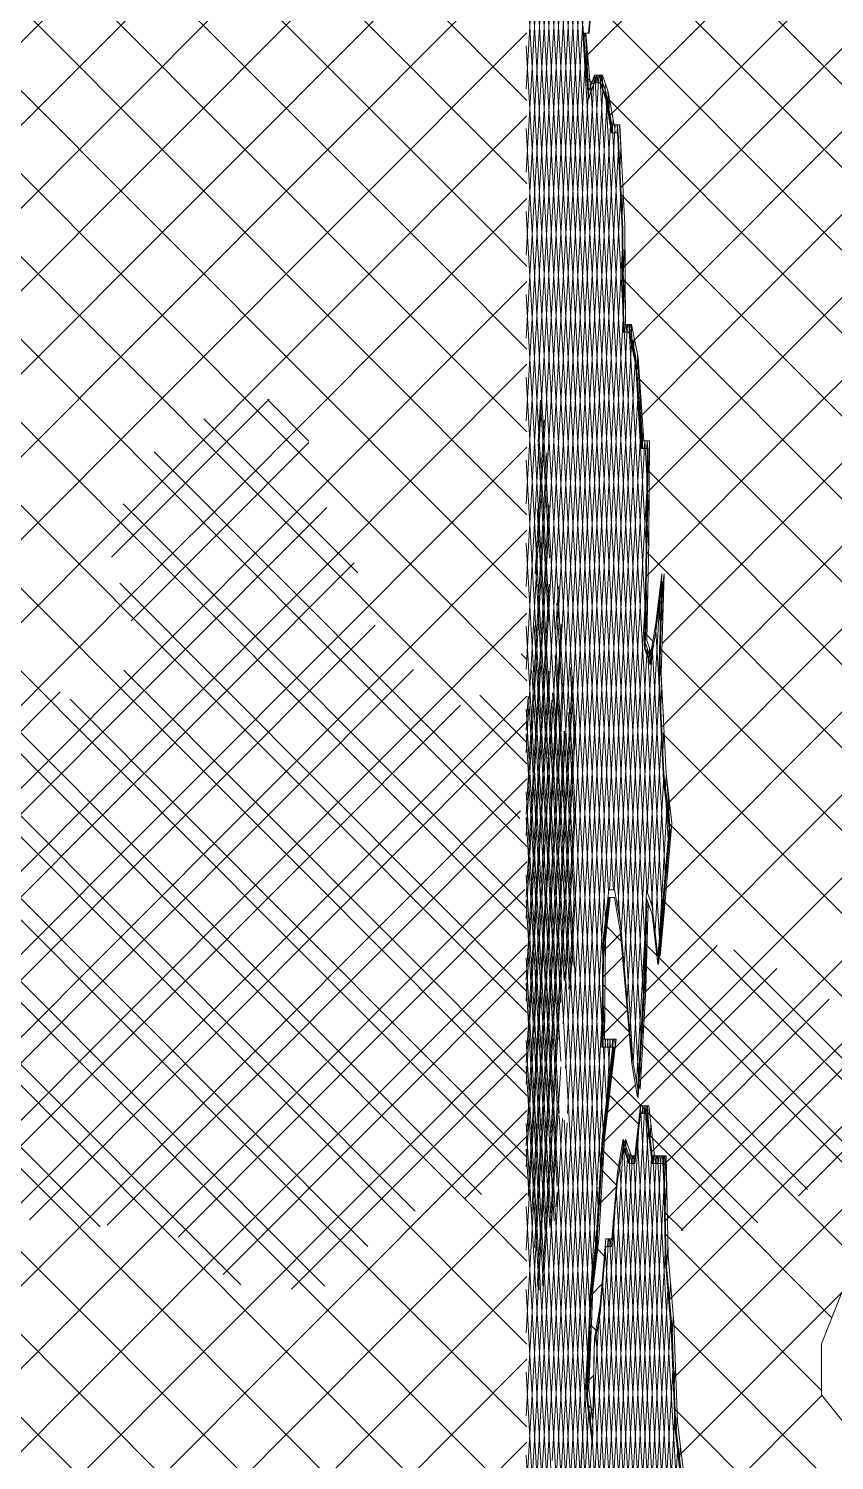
# Model space of a CAD drawing. Header units: millimetres. Extents: x -35517 to 139323, y -3702 to 5999.
# Drawn here: x 14673 to 15435, y 3807 to 5162 of the extents above; entities that cross this region are included whole.
import ezdxf

# ---------------------------------------------------------------- set-up
doc = ezdxf.new("R2010")
doc.units = ezdxf.units.MM
doc.layers.add('G-IMPT', color=8, linetype='Continuous', lineweight=5)
doc.layers.add('L-PLNT', color=71, linetype='Continuous', lineweight=5)

# ---------------------------------------------------------------- blocks, each defined once
blk = doc.blocks.new('SVA_Shades of Green Tree - Australian_Tree_based_on_Leopard_Tree_2901-V232-GENERAL SOUTH ELEVATION')
at = {"layer": 'G-IMPT'}
for p, q in [((-4623.6, 5134.8), (-3785.4, 5974.4)), ((-4601, 5079), (-3733.1, 5948.4)), ((-4590.3, 5011.3), (-3686.1, 5917)), ((-4587.9, 4935.3), (-3626.9, 5898)), ((-4553.2, 4891.6), (-3571.3, 5875.2)), ((-4503.1, 4863.4), (-3560.1, 5808)), ((-4942.2, 4729.8), (-5689.5, 5478.3)), ((-4900.4, 4766.4), (-5613, 5480.2)), ((-4667.7, 4765.6), (-4626.4, 5479.3)), ((-4665.3, 4728.9), (-4621.9, 5477.5)), ((-5008.7, 4718), (-5756.6, 5467.1)), ((-4661.4, 4717.2), (-4618, 5466.3)), ((-5049.3, 4680.3), (-5802.4, 5434.6)), ((-4659.1, 4679.4), (-4615.4, 5433.7)), ((-5252.7, 4818.4), (-4665.4, 5406.7)), ((-5374.5, 4931.7), (-4905.4, 5401.6)), ((-5322.3, 4905.5), (-4832, 5396.6)), ((-4643.2, 4904.7), (-4671.7, 5395.8)), ((-4640.2, 4930.8), (-4667.4, 5400.7)), ((-4640, 4929.5), (-4613.1, 5394.5)), ((-5270.1, 4879.4), (-4763.9, 5386.4)), ((-4679.1, 5093.7), (-4971.1, 5386.2)), ((-4679.9, 5104.2), (-4663.6, 5385.4)), ((-4647.3, 4817.6), (-4679.9, 5380.7)), ((-4646.3, 4878.6), (-4675.6, 5385.5)), ((-4679.1, 5015.2), (-5010.3, 5347)), ((-4679.9, 5025.8), (-4661.3, 5346.2)), ((-4609, 4862.8), (-4636.4, 5336.6)), ((-4875.7, 4820.1), (-5368.8, 5314)), ((-5244, 4748.7), (-4679.1, 5314.5)), ((-4669.1, 4819.2), (-4640.5, 5313.1)), ((-4612.4, 4843.2), (-4639.8, 5317)), ((-4271.9, 4999.5), (-4593.9, 5322.1)), ((-4840.3, 4863), (-5283.7, 5307.2)), ((-4797.7, 4898.8), (-5205.4, 5307.2)), ((-4755.2, 4934.7), (-5127.1, 5307.2)), ((-4712.7, 4970.5), (-5049.4, 5307.8)), ((-4647.8, 4747.8), (-4679.9, 5302.3)), ((-4678.6, 4969.7), (-4659, 5306.9)), ((-4676.1, 4933.8), (-4654.5, 5306.3)), ((-4673.6, 4898), (-4650, 5306.3)), ((-4671.2, 4862.1), (-4645.5, 5306.3)), ((-4619.2, 4647.1), (-4657.4, 5306.3)), ((-4616.4, 4676.2), (-4652.9, 5306.3)), ((-4615.1, 4733.7), (-4648.3, 5306.3)), ((-4613.8, 4788.6), (-4643.8, 5306.3)), ((-4332.8, 4982.1), (-4593.4, 5243.1)), ((-5288.4, 4625.8), (-4679.1, 5236.1)), ((-4645.2, 4624.9), (-4679.9, 5223.9)), ((-4381.1, 4952), (-4617.4, 5188.7)), ((-5266, 4569.8), (-4679.1, 5157.7)), ((-4625, 5150.7), (-4624.6, 5157.4)), ((-4620.4, 5097.3), (-4623.8, 5157.4)), ((-4646.5, 4568.9), (-4679.9, 5145.4)), ((-4636.9, 4904.4), (-4623.6, 5134.8)), ((-4622.3, 5119.3), (-4621.4, 5134.8)), ((-4632, 4833.3), (-4615.6, 5116.8)), ((-4631.7, 4760.1), (-4611, 5117.6)), ((-4629.7, 4715), (-4606.9, 5109.3)), ((-4615.9, 5108.8), (-4621.9, 5114.8)), ((-4599.1, 4769.4), (-4618.7, 5107.9)), ((-4596.1, 4797), (-4614.7, 5117.6)), ((-4613.7, 5110.2), (-4613.3, 5116.8)), ((-4612, 5110.2), (-4612.5, 5117.6)), ((-4594.9, 4853.8), (-4610.1, 5117.6)), ((-4609.2, 5110.2), (-4608.8, 5117.6)), ((-4607.2, 5104.4), (-4607.9, 5117.6)), ((-4605.3, 5099), (-4604.7, 5109.3)), ((-4633.9, 4879.3), (-4620.9, 5103.4)), ((-4627.6, 4674.4), (-4603.2, 5095.2)), ((-4618.8, 5100.3), (-4618.7, 5103.4)), ((-4414.6, 4907.2), (-4604.8, 5097.7)), ((-4593.6, 4910.6), (-4604.7, 5103.1)), ((-4601.2, 5079.9), (-4602.5, 5103.1)), ((-4601.7, 5082.8), (-4601, 5095.2)), ((-5046.3, 4711.4), (-4679.1, 5079.2)), ((-4659.2, 4710.6), (-4679.9, 5067)), ((-4611.5, 4872.8), (-4599.8, 5075.6)), ((-4607.8, 4858.1), (-4595.5, 5070.5)), ((-4598.3, 5063.1), (-4597.6, 5075.6)), ((-4591.9, 4960), (-4598.3, 5070.5)), ((-4595.7, 5063.1), (-4596.1, 5070.5)), ((-4591.6, 5032.7), (-4593.8, 5070.5)), ((-4593.7, 5063.1), (-4593.3, 5070.5)), ((-4589.4, 5032.7), (-4591.6, 5070.5)), ((-4604.7, 4833.3), (-4592.3, 5047.6)), ((-4591.2, 5029.3), (-4590.1, 5047.6)), ((-4708.1, 4971.8), (-4679.1, 5000.8)), ((-4602.7, 4790.1), (-4590.2, 5004.9)), ((-4448.2, 4862.4), (-4590, 5004.4)), ((-4589.1, 4986.5), (-4588, 5004.9)), ((-4678.8, 4970.9), (-4679.9, 4988.6)), ((-4455.7, 4832.5), (-4295.7, 4992.7)), ((-4889.6, 4789.9), (-4708.1, 4971.8)), ((-4679.1, 4936.8), (-4712.7, 4970.5)), ((-4668.3, 4789.1), (-4678.8, 4970.9)), ((-4417.7, 4792), (-4226.9, 4983.2)), ((-4679.9, 4947.4), (-4678.6, 4969.7)), ((-4588.1, 4893.3), (-4591.9, 4960)), ((-4595.1, 4842.6), (-4588.6, 4954.1)), ((-4587.9, 4929.4), (-4586.4, 4954.1)), ((-4679.1, 4858.4), (-4755.2, 4934.7)), ((-4679.9, 4868.9), (-4676.1, 4933.8)), ((-4631.8, 4785.5), (-4640.2, 4930.8)), ((-4899.8, 4701.3), (-4679.1, 4922.4)), ((-4647.4, 4802.8), (-4640, 4929.5)), ((-4585.8, 4893.3), (-4587.8, 4927.8)), ((-4558.8, 4894.7), (-4587.8, 4923.8)), ((-4667.7, 4700.4), (-4679.9, 4910.1)), ((-4647.3, 4724.7), (-4636.9, 4904.4)), ((-4607.2, 4283.4), (-4643.2, 4904.7)), ((-4559.5, 4321.7), (-4593.6, 4910.6)), ((-4077.9, 4569.9), (-4414.6, 4907.2)), ((-4679.1, 4780), (-4797.7, 4898.8)), ((-4679.9, 4790.5), (-4673.6, 4898)), ((-4579.9, 4864.8), (-4553.2, 4891.6)), ((-4037.4, 4372.5), (-4558.8, 4894.7)), ((-4607.9, 4216.1), (-4646.3, 4878.6)), ((-4645.9, 4671.1), (-4633.9, 4879.3)), ((-4643, 3936.9), (-4588, 4886.9)), ((-4637.8, 3948.3), (-4583.8, 4881.7)), ((-4553.7, 4300.5), (-4587.4, 4881.7)), ((-4586.5, 4874.3), (-4585.8, 4886.9)), ((-4584.7, 4874.3), (-4585.2, 4881.7)), ((-4567.3, 4613.5), (-4582.8, 4881.7)), ((-4582, 4874.3), (-4581.5, 4881.7)), ((-4579.5, 4862.9), (-4580.6, 4881.7)), ((-4679.1, 4701.5), (-4840.3, 4863)), ((-4679.9, 4712.1), (-4671.2, 4862.1)), ((-4631, 3987.7), (-4579.9, 4869.2)), ((-4625.3, 4635.5), (-4611.8, 4868.6)), ((-4611.8, 4868.6), (-4611.5, 4872.8)), ((-4571.2, 4210.8), (-4609, 4862.8)), ((-4578.4, 4857.3), (-4577.7, 4869.2)), ((-4572.1, 4794.3), (-4503.1, 4863.4)), ((-4156.2, 4569.9), (-4448.2, 4862.4)), ((-4629, 3943.9), (-4576.4, 4851.8)), ((-4615.2, 4730.6), (-4607.8, 4858.1)), ((-4565.4, 4345.1), (-4594.9, 4853.8)), ((-4566.2, 4672.3), (-4576.6, 4852.9)), ((-4575.1, 4836.8), (-4574.2, 4851.8)), ((-4569.3, 4764.3), (-4574.4, 4852.9)), ((-4875.1, 4647.6), (-4679.1, 4844)), ((-4573.5, 4171.6), (-4612.4, 4843.2)), ((-4599.5, 4767.2), (-4595.1, 4842.6)), ((-4669.2, 4646.7), (-4679.9, 4831.7)), ((-4646, 4591.9), (-4632, 4833.3)), ((-4642.7, 4177.8), (-4604.7, 4833.3)), ((-4083.1, 4339.9), (-4574.7, 4832.3)), ((-4564.9, 4723), (-4455.7, 4832.5)), ((-5072, 4661.5), (-4922.9, 4810.9)), ((-4885.4, 4771.3), (-4924.6, 4810.6)), ((-4679.1, 4623.1), (-4875.7, 4820.1)), ((-4679.9, 4633.7), (-4669.1, 4819.2)), ((-4668.6, 4770.5), (-4666.3, 4809.7)), ((-4657.7, 4660.7), (-4666.4, 4810)), ((-4606.9, 4120.6), (-4647.3, 4817.6)), ((-4601.1, 4347), (-4573.8, 4817.7)), ((-4572.6, 4801.1), (-4571.6, 4817.7)), ((-5032.6, 4585), (-5250.8, 4803.7)), ((-4660, 4584.2), (-4647.4, 4802.8)), ((-4839.2, 4646.7), (-4984.8, 4792.5)), ((-4951.2, 4728.2), (-4889.6, 4789.9)), ((-4671.2, 4645.8), (-4662.8, 4791.6)), ((-4664.7, 4727.3), (-4668.3, 4789.1)), ((-4640.6, 4135.4), (-4602.7, 4790.1)), ((-4623.3, 4639.3), (-4631.8, 4785.5)), ((-4578.8, 4184.3), (-4613.8, 4788.6)), ((-4596.5, 4347), (-4571.4, 4782)), ((-4570.1, 4765.5), (-4569.1, 4782)), ((-4566, 4643.5), (-4417.7, 4792)), ((-5053.6, 4601.5), (-4885.3, 4770.1)), ((-4658.8, 4600.7), (-4668.6, 4769.2)), ((-4645.7, 3968.3), (-4599.5, 4767.2)), ((-4569, 4250), (-4599.1, 4769.4)), ((-4593, 4329.2), (-4567.4, 4771.7)), ((-4565.5, 4738.8), (-4567.4, 4771.7)), ((-4565.6, 4764.3), (-4565.2, 4771.7)), ((-4564.7, 4764.3), (-4565.2, 4771.7)), ((-4886, 4124.5), (-5521.4, 4761)), ((-4685.7, 4414.4), (-5031.8, 4761.1)), ((-4679.1, 4544.7), (-4900.4, 4766.4)), ((-4850.5, 4593.9), (-4679.1, 4765.5)), ((-4679.9, 4555.2), (-4667.7, 4765.6)), ((-4679.9, 4418.3), (-4660.1, 4760.2)), ((-4668.5, 4123.7), (-4631.7, 4760.1)), ((-4563.3, 4738.8), (-4564.6, 4761.3)), ((-4670.6, 4593), (-4679.9, 4753.3)), ((-4609.4, 4086.1), (-4647.8, 4747.8)), ((-4128.8, 4307.2), (-4564.7, 4743.9)), ((-4551.5, 4579.7), (-4379.8, 4751.6)), ((-5041.8, 4637.5), (-4951.2, 4728.2)), ((-4888, 4675.5), (-4942.2, 4729.8)), ((-4668.4, 4674.6), (-4665.3, 4728.9)), ((-4659.5, 4636.6), (-4664.7, 4727.3)), ((-4620.2, 4645.3), (-4615.2, 4730.6)), ((-4591.1, 4317.8), (-4615.1, 4733.7)), ((-4931.2, 4091.3), (-5554.7, 4715.9)), ((-5015.8, 4489.8), (-5251.2, 4725.6)), ((-4821.2, 4530.2), (-5008.7, 4718)), ((-4672.3, 4529.3), (-4661.4, 4717.2)), ((-4665.9, 4090.5), (-4629.7, 4715)), ((-4661, 4489), (-4647.3, 4724.7)), ((-4589.8, 4306), (-4565.6, 4724.1)), ((-4565.2, 4692.6), (-4563.4, 4724.1)), ((-5314, 4262.3), (-4868.4, 4708.6)), ((-5243.6, 4513.8), (-5053.6, 4704.1)), ((-4679.1, 4329.4), (-5061, 4711.9)), ((-5053.6, 4704.1), (-5046.3, 4711.4)), ((-5030.1, 4570.8), (-4899.8, 4701.3)), ((-4679.9, 4339.9), (-4658.4, 4711)), ((-4643.7, 4261.4), (-4669.5, 4707.7)), ((-4660.2, 4570), (-4667.7, 4700.4)), ((-4658.8, 4703.3), (-4659.2, 4710.6)), ((-4647.8, 4512.9), (-4658.8, 4703.3)), ((-4551.5, 4501.1), (-4341.9, 4711.1)), ((-4825.8, 4540.1), (-4679.1, 4687.1)), ((-4564, 4672.3), (-4565.2, 4694.1)), ((-4976.4, 4058.2), (-5592.4, 4675.2)), ((-4823.1, 4453.6), (-5049.3, 4680.3)), ((-4679.1, 4466.2), (-4888, 4675.5)), ((-4672, 4539.3), (-4679.9, 4674.9)), ((-4679.9, 4476.8), (-4668.4, 4674.6)), ((-4672.2, 4452.8), (-4659.1, 4679.4)), ((-4663.3, 4057.3), (-4627.6, 4674.4)), ((-4597.3, 4347), (-4616.4, 4676.2)), ((-5063.4, 4459.1), (-5275.9, 4671.9)), ((-4658.2, 4458.3), (-4645.9, 4671.1)), ((-4161.2, 4261.2), (-4565.5, 4666.2)), ((-4546.5, 4427.8), (-4307.3, 4667.4)), ((-5256.7, 4241.2), (-4842.4, 4656.2)), ((-5018.3, 4504.1), (-4875.1, 4647.6)), ((-4647, 4240.3), (-4671.1, 4655.3)), ((-4660.9, 4503.3), (-4669.2, 4646.7)), ((-4644.8, 4220.3), (-4620.2, 4645.3)), ((-4601.8, 4345.7), (-4619.2, 4647.1)), ((-5021.5, 4025), (-5631.9, 4636.4)), ((-5196.4, 4482.7), (-5041.8, 4637.5)), ((-4679.4, 4251.2), (-5064.4, 4636.9)), ((-4679.9, 4261.5), (-4658.2, 4636.1)), ((-4660.7, 4024.1), (-4625.3, 4635.5)), ((-4650.5, 4481.8), (-4659.5, 4636.6)), ((-4651.6, 4593.2), (-4649.2, 4633.7)), ((-4604.8, 4319.6), (-4623.3, 4639.3)), ((-4578.7, 4184), (-4552.5, 4637.4)), ((-4565.1, 4613.5), (-4566.2, 4632.3)), ((-4551.6, 4615.1), (-4550.3, 4637.4)), ((-4611.7, 4046.9), (-4645.2, 4624.9)), ((-4552.9, 4599.1), (-4554.2, 4622.5)), ((-4548.4, 4347.5), (-4273.7, 4622.6)), ((-4804.6, 4482.9), (-4679.1, 4608.7)), ((-4645.5, 4527.9), (-4650.7, 4618.1)), ((-4587.1, 4274.6), (-4567.2, 4618.2)), ((-4567.2, 4580.6), (-4565, 4618.2)), ((-4550.6, 4599.1), (-4551.6, 4615)), ((-5123.2, 4440.5), (-5275.2, 4592.8)), ((-4722, 4058.7), (-5261.3, 4598.9)), ((-5258, 4185.6), (-4850.5, 4593.9)), ((-5212.9, 4206.6), (-4822.8, 4597.4)), ((-4673.2, 4482.1), (-4679.9, 4596.4)), ((-4678, 4057.8), (-4646.8, 4598)), ((-4649.6, 4205.8), (-4672.2, 4596.5)), ((-4646.9, 4184.8), (-4670.6, 4593)), ((-4654.8, 4439.7), (-4646, 4591.9)), ((-4552.2, 4509.6), (-4557.3, 4596.9)), ((-4853.4, 4405.6), (-5032.6, 4585)), ((-4670.4, 4404.7), (-4660, 4584.2)), ((-4581.7, 4211.9), (-4560.4, 4578.8)), ((-4568.1, 4249.3), (-4240.2, 4577.8)), ((-4558.9, 4581.1), (-4567, 4589.3)), ((-5148.7, 4452), (-5030.1, 4570.8)), ((-4679.1, 4564.7), (-4684.5, 4570.1)), ((-4653.3, 4451.1), (-4660.2, 4570)), ((-4635.4, 4275.2), (-4652.4, 4568.6)), ((-4614.2, 4010.7), (-4646.5, 4568.9)), ((-4584.4, 4243.2), (-4565.2, 4575.1)), ((-4551, 4331.8), (-4565.1, 4574.8)), ((-4564.3, 4566.8), (-4560.7, 4570.4)), ((-4563.6, 4564.8), (-4563, 4575.1)), ((-4562.1, 4562.2), (-4562.9, 4574.8)), ((-4548.3, 4363.2), (-4560.7, 4577.3)), ((-4145.6, 4167.1), (-4552.7, 4575)), ((-4536, 4203), (-4169.7, 4569.9)), ((-4480, 4180.6), (-4091.4, 4569.9)), ((-5201.7, 4139.4), (-4786.5, 4555.3)), ((-4679.1, 4172.5), (-5060.5, 4554.6)), ((-4679.9, 4183.1), (-4658.4, 4553.8)), ((-4650.2, 4138.5), (-4674.3, 4554.4)), ((-4633.8, 4482.8), (-4638.1, 4557.4)), ((-4550, 4509.6), (-4553.1, 4562.7)), ((-4467.8, 4114.4), (-4031.8, 4551.2)), ((-4870.4, 3972), (-5447, 4549.6)), ((-4784.7, 4043), (-5284, 4543.1)), ((-5229.2, 4136.1), (-4825.8, 4540.1)), ((-4674.4, 4042.1), (-4645.4, 4542.3)), ((-4648.6, 4135.3), (-4672, 4539.3)), ((-4669.4, 3971.2), (-4636, 4548.7)), ((-4564.9, 4343.8), (-4553.6, 4539.1)), ((-4552.5, 4520.7), (-4551.4, 4539.1)), ((-5399.9, 4254.6), (-5120.8, 4534.2)), ((-4679.1, 4094.1), (-5111.4, 4527.2)), ((-4967.8, 4241.1), (-4679.1, 4530.2)), ((-4679.1, 4387.8), (-4821.2, 4530.2)), ((-4679.1, 4486.2), (-4723.7, 4530.9)), ((-4679.9, 4398.4), (-4672.3, 4529.3)), ((-4679.9, 4104.6), (-4655.5, 4526.3)), ((-4679.8, 4497.5), (-4677.9, 4530.1)), ((-4638.7, 4253.8), (-4654.9, 4533.3)), ((-5195.2, 4067.5), (-4741.8, 4521.7)), ((-4663.8, 4240.2), (-4679.9, 4518)), ((-4650.6, 4066.6), (-4676.9, 4520.8)), ((-4617.2, 3984.6), (-4647.8, 4512.9)), ((-4634.2, 4410.4), (-4640.2, 4514.6)), ((-4544.3, 3959.4), (-3983.4, 4521.2)), ((-4949.9, 3973.2), (-5480.6, 4504.8)), ((-4829.6, 4009.6), (-5317.2, 4497.9)), ((-5149.6, 4034.8), (-4679.1, 4506.1)), ((-5063.2, 4459.2), (-5018.3, 4504.1)), ((-4671.8, 4008.7), (-4643.5, 4497.1)), ((-4664.8, 3972.4), (-4634, 4503.9)), ((-4658.2, 4458.3), (-4660.9, 4503.3)), ((-4634.5, 4338), (-4643.7, 4497.1)), ((-5183.4, 4103.5), (-4804.6, 4482.9)), ((-4883.7, 4357.5), (-5015.8, 4489.8)), ((-4653.2, 4033.9), (-4679.9, 4493.8)), ((-4668.7, 4356.7), (-4661, 4489)), ((-4561.1, 4332.6), (-4551.6, 4496.3)), ((-4145.6, 4088.7), (-4551.2, 4495)), ((-4550.4, 4477.9), (-4549.4, 4496.3)), ((-4651.3, 4102.6), (-4673.2, 4482.1)), ((-4619.7, 3949.5), (-4650.5, 4481.8)), ((-5533.1, 3988.5), (-5063.2, 4459.2)), ((-4917.2, 4312.6), (-5063.4, 4459.1)), ((-4666.7, 4311.7), (-4658.2, 4458.3)), ((-4631, 3987.7), (-4658.2, 4458.3)), ((-5696.4, 3903.3), (-5148.7, 4452)), ((-4934.6, 4195.8), (-4679.1, 4451.8)), ((-4679.1, 4309.4), (-4823.1, 4453.6)), ((-4679.9, 4319.9), (-4672.2, 4452.8)), ((-4621.5, 3902.5), (-4653.3, 4451.1)), ((-4557.9, 4308.1), (-4549.4, 4454.9)), ((-4545.6, 4394.6), (-4548.7, 4448.4)), ((-4548, 4440.8), (-4547.2, 4454.9)), ((-4544, 4406.1), (-4546.5, 4448.4)), ((-4954.3, 4271.3), (-5123.2, 4440.5)), ((-4665.7, 4195), (-4679.9, 4439.6)), ((-4664.6, 4270.5), (-4654.8, 4439.7)), ((-4554, 4297), (-4546.4, 4428.8)), ((-4545, 4415.4), (-4544.2, 4428.8)), ((-5076.4, 4029.7), (-4685.1, 4421.6)), ((-4657.5, 4028.8), (-4679.9, 4415.4)), ((-4643.6, 4261), (-4634.1, 4424.6)), ((-4679.1, 4231), (-4853.4, 4405.6)), ((-4679.9, 4241.5), (-4670.4, 4404.7)), ((-4162.7, 4027.4), (-4544.4, 4409.8)), ((-4543.3, 4394.6), (-4543.7, 4401.1)), ((-4901.5, 4150.6), (-4679.1, 4373.4)), ((-4667.6, 4149.7), (-4679.9, 4361.1)), ((-4546.1, 4363.2), (-4546.4, 4369.8)), ((-5009.2, 4018.5), (-4681, 4347.3)), ((-4679.1, 4152.5), (-4883.7, 4357.5)), ((-4679.9, 4163.1), (-4668.7, 4356.7)), ((-4661.4, 4017.7), (-4679.9, 4337)), ((-4639.5, 4252.7), (-4634.5, 4339)), ((-4179.8, 3966.1), (-4549.4, 4336.3)), ((-4548.8, 4331.8), (-4549.2, 4338.4)), ((-4602.6, 4319.6), (-4602.8, 4323.8)), ((-4565.7, 4330.1), (-4563.6, 4332.2)), ((-4551.8, 4297), (-4549.9, 4329.8)), ((-4690.7, 4085.7), (-4917.2, 4312.6)), ((-4679.9, 4084.8), (-4666.7, 4311.7)), ((-4590, 4298.5), (-4604.1, 4312.7)), ((-4551.5, 4300.5), (-4551.9, 4307)), ((-5118.1, 3855.2), (-4679.1, 4295)), ((-4606.5, 4289.2), (-4590.5, 4305.2)), ((-4605, 4283.4), (-4605.9, 4297.7)), ((-4569.4, 4223.7), (-4499.2, 4294.1)), ((-4556.2, 4284.7), (-4566.7, 4295.3)), ((-4655.1, 3854.4), (-4679.9, 4282.7)), ((-4606.7, 4264.8), (-4588.6, 4283)), ((-4292.3, 4020.3), (-4554, 4282.5)), ((-4240.1, 4046.5), (-4483.4, 4290.2)), ((-4966.5, 3982.9), (-4679.1, 4270.8)), ((-4717.4, 4034.1), (-4954.3, 4271.3)), ((-4678.3, 4033.2), (-4664.6, 4270.5)), ((-4606.9, 4107.8), (-4442.5, 4272.5)), ((-4467, 4175.4), (-4567.3, 4275.8)), ((-4663.9, 3982.1), (-4679.9, 4258.5)), ((-4584.4, 4234.5), (-4606.8, 4257)), ((-4566.8, 4250), (-4567.6, 4264.9)), ((-4540, 3885.3), (-4161.7, 4264.2)), ((-5137.1, 4071.4), (-4967.8, 4241.1)), ((-4654, 4070.6), (-4663.8, 4240.2)), ((-4549, 4087.3), (-4393.1, 4243.6)), ((-4628.8, 3869.3), (-4607.7, 4232.4)), ((-4607.3, 4210), (-4584.3, 4233.1)), ((-4607.3, 4200.8), (-4605.5, 4232.4)), ((-4605.7, 4216.1), (-4607, 4238.7)), ((-4582.5, 4212.6), (-4607, 4237.2)), ((-5118.1, 3776.8), (-4679.1, 4216.5)), ((-4413.5, 4063.3), (-4569.7, 4219.8)), ((-4569, 4210.8), (-4569.6, 4220.8)), ((-4655.1, 3775.9), (-4679.9, 4204.3)), ((-4617.9, 3978.5), (-4604.7, 4205.5)), ((-4603.9, 4146.7), (-4607.3, 4205.5)), ((-4604.6, 4198.1), (-4605.1, 4205.5)), ((-4603.3, 4151.2), (-4600.2, 4205.5)), ((-4603, 4198.1), (-4602.5, 4205.5)), ((-4600.8, 4172.9), (-4602.7, 4205.5)), ((-4600.1, 4198.1), (-4600.5, 4205.5)), ((-4598.4, 4198.1), (-4598, 4205.5)), ((-4597.8, 4199), (-4598.2, 4205.5)), ((-4596.6, 4196.5), (-4582.3, 4210.8)), ((-4595.6, 4199), (-4596, 4205.5)), ((-4572.8, 4166.2), (-4536, 4203)), ((-4474.2, 4104.2), (-4570.8, 4200.9)), ((-4533.2, 4024.7), (-4349.3, 4209)), ((-5090.9, 4039.3), (-4934.6, 4195.8)), ((-4901.8, 3969.2), (-4679.1, 4192.3)), ((-4656.6, 4038.5), (-4665.7, 4195)), ((-4667.6, 3968.4), (-4679.9, 4180.1)), ((-4652.3, 4090.8), (-4647.1, 4179.5)), ((-4598.6, 4172.9), (-4598.9, 4177.1)), ((-4571.3, 4171.6), (-4571.9, 4181.6)), ((-4561.3, 4099.2), (-4480, 4180.6)), ((-4444, 4152.3), (-4467, 4175.4)), ((-4422.1, 4057.6), (-4306.6, 4173.3)), ((-4603.7, 4135.2), (-4576.4, 4162.5)), ((-4601.1, 4151.2), (-4600.4, 4164)), ((-4460.5, 4032), (-4599.5, 4171.3)), ((-5082.9, 4028), (-5203.3, 4148.6)), ((-5041.8, 4010.1), (-4901.5, 4150.6)), ((-4659.5, 4009.2), (-4667.6, 4149.7)), ((-4657.1, 4027.2), (-4650.1, 4147.7)), ((-4601.7, 4146.7), (-4601.9, 4150.9)), ((-4572.9, 4124.6), (-4601.6, 4153.4)), ((-4196.9, 3904.9), (-4444, 4152.3)), ((-4837.5, 3979.4), (-4679.1, 4138.1)), ((-4637.8, 3948.3), (-4648.5, 4133.5)), ((-4594, 3764), (-4572.6, 4133.8)), ((-4591.9, 3721.5), (-4567.5, 4142.6)), ((-4536.9, 3539.7), (-4571.7, 4140.9)), ((-4569.2, 4135.2), (-4569.5, 4140.9)), ((-4536, 3601.5), (-4567.3, 4142.6)), ((-4565.7, 4135.2), (-4565.3, 4142.6)), ((-4563.8, 4121.3), (-4565.1, 4142.6)), ((-4712.8, 3951), (-4886, 4124.5)), ((-4671.3, 3978.6), (-4679.9, 4125.9)), ((-4678.6, 3950.2), (-4668.5, 4123.7)), ((-4647.9, 4088), (-4645.4, 4130.5)), ((-4646.8, 4027.7), (-4641.1, 4126.4)), ((-4634.6, 3972.2), (-4643.7, 4128.9)), ((-4604.7, 4120.6), (-4604.9, 4124.8)), ((-4591, 3659.1), (-4564, 4124.7)), ((-4562.6, 4110.6), (-4561.8, 4124.7)), ((-4738.3, 4054.6), (-4679.1, 4113.9)), ((-4612, 3688.4), (-4587.6, 4110)), ((-4551.9, 3485.1), (-4588.1, 4110.1)), ((-4585.2, 4097.6), (-4585.9, 4110.1)), ((-4585.9, 4099.8), (-4585.3, 4110)), ((-4537.6, 3473.8), (-4574.8, 4114.8)), ((-4504.5, 4056.1), (-4563.1, 4114.8)), ((-4548, 4034.1), (-4467.8, 4114.4)), ((-4353.1, 3982.9), (-4474.2, 4104.2)), ((-4914.2, 3839), (-5166.4, 4091.7)), ((-4821.3, 3981.2), (-4931.2, 4091.3)), ((-4677.1, 4053.7), (-4679.9, 4101.7)), ((-4672.3, 3980.4), (-4665.9, 4090.5)), ((-4666.9, 3838.2), (-4652.3, 4090.8)), ((-4646.8, 4025.3), (-4651.3, 4102.6)), ((-4607.2, 4086.1), (-4607.8, 4096.2)), ((-4591.4, 4084.7), (-4607.5, 4100.8)), ((-4604, 3747.1), (-4583.7, 4098.8)), ((-4598.5, 3764), (-4579.3, 4095.4)), ((-4570.7, 3731.3), (-4591.5, 4090.5)), ((-4588, 3631.7), (-4561, 4098.6)), ((-4584.4, 3616.3), (-4556.6, 4095.4)), ((-4543.8, 3423.2), (-4582.8, 4096.3)), ((-4582.1, 4088.6), (-4581.5, 4098.8)), ((-4581.3, 3590.2), (-4552.1, 4095.4)), ((-4580.1, 4088), (-4580.6, 4096.3)), ((-4540.4, 3442.4), (-4578.2, 4095.4)), ((-4577.5, 4088), (-4577.1, 4095.4)), ((-4534.1, 3648.5), (-4560, 4095.4)), ((-4559.4, 4088), (-4558.8, 4098.6)), ((-4557.4, 4088), (-4557.8, 4095.4)), ((-4532, 3689.6), (-4555.5, 4095.4)), ((-4554.8, 4088), (-4554.4, 4095.4)), ((-4552.8, 4088), (-4553.3, 4095.4)), ((-4549.1, 4062.8), (-4550.9, 4095.4)), ((-4550.3, 4088), (-4549.9, 4095.4)), ((-4546.8, 4062.8), (-4548.7, 4095.4)), ((-4935, 3781.5), (-5241.9, 4088.8)), ((-4679.1, 4074.1), (-4690.7, 4085.7)), ((-4665.7, 3780.6), (-4647.9, 4088)), ((-4594, 4067.3), (-4608.6, 4082)), ((-5273.5, 3934.8), (-5137.1, 4071.4)), ((-4646.1, 3934), (-4654, 4070.6)), ((-4615.2, 3710.6), (-4594.8, 4064.1)), ((-4610.5, 4050), (-4594, 4066.4)), ((-4572.5, 3684.3), (-4594.6, 4065.7)), ((-4569.2, 3721.3), (-4549.1, 4067.6)), ((-4548.2, 4045.1), (-4546.9, 4067.6)), ((-4891.7, 3973.4), (-4976.4, 4058.2)), ((-4716.7, 4022), (-4679.1, 4059.7)), ((-4668.2, 3972.5), (-4663.3, 4057.3)), ((-4651.4, 4047.1), (-4650.6, 4060.7)), ((-4609.5, 4046.9), (-4610.1, 4057)), ((-4390.7, 3942.1), (-4504.5, 4056.1)), ((-5211.4, 3918.6), (-5090.9, 4039.3)), ((-4678.3, 4021.1), (-4679.9, 4047.4)), ((-4649.7, 3917.7), (-4656.6, 4038.5)), ((-4531.4, 4024.6), (-4548.2, 4041.4)), ((-4972.5, 3740.5), (-5259.9, 4028.5)), ((-4906.7, 3910), (-5021.5, 4025)), ((-4679.1, 3995.7), (-4717.4, 4034.1)), ((-4679.9, 4006.2), (-4678.3, 4033.2)), ((-4667.3, 3909.1), (-4660.7, 4024.1)), ((-4663.5, 3739.7), (-4646.8, 4027.7)), ((-4641, 3924.5), (-4646.8, 4025.3)), ((-4574.4, 3637.9), (-4597.4, 4034.3)), ((-5158.8, 3892.8), (-5041.8, 4010.1)), ((-4785, 3953.6), (-4716.7, 4022)), ((-4674.4, 3952.8), (-4678.3, 4021.1)), ((-4652.7, 3892), (-4659.5, 4009.2)), ((-4621.7, 3677.9), (-4602, 4016.8)), ((-4611.9, 4010.7), (-4612.4, 4017.8)), ((-4580.1, 3579.6), (-4605, 4009.3)), ((-4577.1, 3606.6), (-4600.9, 4016.8)), ((-4600.3, 4009.4), (-4599.8, 4016.8)), ((-4598.5, 4014.6), (-4598.7, 4016.8)), ((-4566.2, 3695.2), (-4548, 4008.8)), ((-4534.8, 4008), (-4547.8, 4021)), ((-4546.9, 3989.8), (-4545.8, 4008.8)), ((-4605.3, 4000.2), (-4613, 4007.9)), ((-4400.4, 3873.4), (-4534.8, 4008)), ((-4673.5, 3253.1), (-4631, 3987.7)), ((-4629, 3953.5), (-4631, 3987.7)), ((-4615.7, 3978.5), (-4614.9, 3991.3)), ((-4615, 3984.6), (-4615.2, 3988.8)), ((-4906.7, 3910.1), (-4837.5, 3979.4)), ((-4679.1, 3760.4), (-4891.7, 3973.4)), ((-4679.1, 3838.8), (-4821.3, 3981.2)), ((-4712.6, 3947.7), (-4679.1, 3981.2)), ((-4679.9, 3849.4), (-4672.3, 3980.4)), ((-4679.9, 3770.9), (-4668.2, 3972.5)), ((-4678.6, 3946.8), (-4679.9, 3969)), ((-4667.3, 3909.3), (-4671.3, 3978.6)), ((-4648.3, 3923.8), (-4645.7, 3968.3)), ((-4628.7, 3870.1), (-4634.6, 3972.2)), ((-4618.1, 3963.9), (-4607.5, 3974.5)), ((-4595.3, 3764), (-4607.7, 3978)), ((-4569.4, 3560.6), (-4545.5, 3973.8)), ((-4544.2, 3958.4), (-4543.3, 3973.8)), ((-4617.5, 3949.5), (-4618.2, 3962.7)), ((-4535.3, 3811.6), (-4381.1, 3966)), ((-4915.9, 3822.4), (-4785, 3953.6)), ((-4742.2, 3918), (-4712.6, 3947.7)), ((-4679.1, 3917.2), (-4712.8, 3951)), ((-4679.9, 3927.8), (-4678.6, 3950.2)), ((-4676.9, 3917.1), (-4678.6, 3946.8)), ((-4678.1, 3253.1), (-4637.8, 3948.3)), ((-4666.8, 3821.6), (-4674.4, 3952.8)), ((-4669, 3253.1), (-4629, 3943.9)), ((-4630.6, 3824.7), (-4637.8, 3948.3)), ((-4632.8, 3720.2), (-4620, 3942.8)), ((-4615, 3711.7), (-4629, 3953.5)), ((-4621.7, 3874.9), (-4617.7, 3942.8)), ((-4616.9, 3838.9), (-4610.4, 3950.3)), ((-4599.9, 3764), (-4610.6, 3949.3)), ((-4568.8, 3492.6), (-4542.8, 3942.5)), ((-4541.6, 3925.2), (-4540.6, 3942.5)), ((-4679.3, 3310.4), (-4643, 3936.9)), ((-4586.8, 2910.4), (-4646.1, 3934)), ((-4612.9, 3929.4), (-4619.3, 3935.8)), ((-4603.7, 3751.2), (-4614, 3929.7)), ((-4310.4, 3704.8), (-4542.3, 3937.1)), ((-5523.2, 3135.8), (-4742.2, 3918)), ((-5118.1, 3808), (-5234.5, 3924.6)), ((-4631.6, 3134.9), (-4676.9, 3917.1)), ((-4655.1, 3807.1), (-4648.3, 3923.8)), ((-4599.9, 3058.9), (-4649.7, 3917.7)), ((-4632.5, 3779.1), (-4641, 3924.5)), ((-4619.3, 3902.5), (-4620.1, 3916)), ((-5217.9, 3363.1), (-4679.1, 3902.8)), ((-5080.5, 3736), (-4906.7, 3910.1)), ((-4679.1, 3682), (-4906.7, 3910)), ((-4679.9, 3692.5), (-4667.3, 3909.1)), ((-4657.2, 3735.1), (-4667.3, 3909.3)), ((-4649.3, 3362.2), (-4679.9, 3890.6)), ((-4603.4, 3041.4), (-4652.7, 3892)), ((-4621.4, 3882.2), (-4615.9, 3887.7)), ((-4564.7, 3484.5), (-4540.8, 3897.6)), ((-4539.7, 3878.1), (-4538.6, 3897.6)), ((-4606.4, 3720.4), (-4616, 3885.5)), ((-4664.4, 3253.1), (-4628.8, 3869.3)), ((-4618.5, 3693.9), (-4628.7, 3870.1)), ((-4621.7, 3866), (-4621.9, 3869)), ((-4527.3, 3741.2), (-4400, 3868.7)), ((-5983.7, 2988.1), (-5118.1, 3855.2)), ((-4604.9, 2987.3), (-4655.1, 3854.4)), ((-4630, 3691.2), (-4620.4, 3856.6)), ((-4616.6, 3854.6), (-4620.9, 3859)), ((-4619, 3842.5), (-4618.2, 3856.6)), ((-4558.5, 3513.5), (-4539, 3850.5)), ((-4537.8, 3833.4), (-4536.8, 3850.5)), ((-4679.1, 3603.5), (-4914.2, 3839)), ((-4679.9, 3614.1), (-4666.9, 3838.2)), ((-5139.6, 3363.1), (-4679.1, 3824.4)), ((-5035.2, 3703), (-4915.9, 3822.4)), ((-4659.9, 3702.1), (-4666.8, 3821.6)), ((-4622, 3676.1), (-4630.6, 3824.7)), ((-4627.1, 3662.1), (-4617.4, 3830.5)), ((-4609.2, 3689.6), (-4617.3, 3829.9)), ((-4554.1, 3511.7), (-4536.2, 3821.4)), ((-4534.8, 3807.3), (-4533.9, 3821.4)), ((-5009.9, 3699.6), (-5118.1, 3808)), ((-4653.8, 3362.2), (-4679.9, 3812.1)), ((-4631.8, 3732), (-4626.9, 3817.1))]:
    blk.add_line(p, q, dxfattribs=at)
at = {"layer": 'G-IMPT', "flags": 128}
for points in [[(-4626.2, 5164.8), (-4620.7, 5101.9), (-4615.3, 5117.6), (-4609.8, 5117.6), (-4604.3, 5101.9), (-4598.9, 5070.5), (-4593.4, 5070.5), (-4588.9, 4976.1), (-4587.9, 4881.7), (-4582.5, 4881.7), (-4576.1, 4850.3), (-4570.6, 4771.7), (-4565.2, 4771.7), (-4566.1, 4677.3), (-4567.9, 4582.9), (-4562.4, 4567.2), (-4557, 4598.7), (-4551.5, 4645.8), (-4554.2, 4551.5), (-4549.7, 4457.1), (-4544.2, 4409.9), (-4549.7, 4347), (-4555.1, 4284.1), (-4560.6, 4331.3), (-4566.1, 4347), (-4568.8, 4252.7), (-4574.3, 4158.3), (-4579.7, 4189.8), (-4585.2, 4252.7), (-4590.7, 4315.6), (-4596.1, 4347), (-4601.6, 4347), (-4607.1, 4299.9), (-4608, 4205.5), (-4597.1, 4205.5), (-4602.5, 4158.3), (-4608, 4111.1), (-4613.5, 4016.8), (-4618.9, 3969.6), (-4622.6, 3875.2), (-4617.1, 3828.1), (-4615.3, 3922.4), (-4609.8, 3953.9), (-4604.3, 4016.8), (-4598.9, 4016.8), (-4593.4, 4079.7), (-4587.9, 4111.1), (-4582.5, 4095.4), (-4577, 4095.4), (-4571.5, 4142.6), (-4566.1, 4142.6), (-4560.6, 4095.4), (-4549.7, 4095.4), (-4547.9, 4001.1), (-4542.4, 3938.2), (-4538.7, 3843.8), (-4533.3, 3796.6)], [(-4623.4, 5157.4), (-4618.5, 5101.9), (-4613.1, 5117.6), (-4607.6, 5117.6), (-4602.1, 5101.9), (-4596.7, 5070.5), (-4591.2, 5070.5), (-4586.6, 4976.1), (-4585.7, 4881.7), (-4580.3, 4881.7), (-4573.9, 4850.3), (-4568.4, 4771.7), (-4563, 4771.7), (-4563.9, 4677.3), (-4565.7, 4582.9), (-4560.9, 4569.2)], [(-4575.3, 4164.4), (-4567.4, 4301.3), (-4596.1, 4797)], [(-4551.1, 4630), (-4549.3, 4645.8), (-4552, 4551.5), (-4547.5, 4457.1), (-4542, 4409.9), (-4547.5, 4347), (-4552.9, 4284.1), (-4553.5, 4288.8)], [(-4600.3, 4339.6), (-4604.9, 4299.9), (-4605.8, 4205.5), (-4594.8, 4205.5), (-4600.3, 4158.3), (-4605.8, 4111.1), (-4611.2, 4016.8), (-4616.7, 3969.6), (-4620.4, 3875.2), (-4616.8, 3844.3)], [(-4564.3, 4333.3), (-4566.6, 4252.7), (-4572.1, 4158.3), (-4572.9, 4163.4)], [(-4568, 4253.6), (-4565.2, 4301.3), (-4566.1, 4317.2)], [(-4570.2, 4135.2), (-4569.3, 4142.6), (-4563.9, 4142.6), (-4558.4, 4095.4), (-4547.5, 4095.4), (-4545.6, 4001.1), (-4540.2, 3938.2), (-4536.5, 3843.8), (-4531.1, 3796.6), (-4525.6, 3749.4), (-4531.1, 3670.8), (-4534.7, 3576.4), (-4534.7, 3482.1), (-4540.2, 3419.2), (-4540.9, 3421.4)], [(-4587.1, 4103.2), (-4585.7, 4111.1), (-4580.3, 4095.4), (-4576.3, 4095.4)], [(-4602.8, 4009.4), (-4602.1, 4016.8), (-4598.4, 4016.8)], [(-4313.3, 3782), (-4361.7, 3820.8), (-4400.4, 3869.2), (-4400.4, 3917.6), (-4381.1, 3966.1), (-4332.7, 3995.1), (-4313.3, 3946.7), (-4265, 3898.3), (-4216.6, 3908), (-4177.9, 3888.6)], [(-4279, 3754.5), (-4358.7, 3674.7), (-4538.9, 3855.2)]]:
    blk.add_lwpolyline(points, dxfattribs=at)
at = {"layer": 'L-PLNT'}
for p, q in [((-4620.9, 5157.4), (-4615.4, 5220.3)), ((-4614.7, 5220.3), (-4620.1, 5157.4)), ((-4620.9, 5094.5), (-4626.3, 5157.4)), ((-4626.3, 5157.4), (-4620.9, 5157.4)), ((-4625.6, 5157.4), (-4620.3, 5096.2)), ((-4620.9, 5157.4), (-4620.1, 5157.4)), ((-4615.4, 5110.2), (-4620.9, 5094.5)), ((-4609.9, 5110.2), (-4615.4, 5110.2)), ((-4604.5, 5094.5), (-4609.9, 5110.2)), ((-4609.9, 5110.2), (-4609.2, 5110.2)), ((-4609.2, 5110.2), (-4603.7, 5094.5)), ((-4599, 5063.1), (-4604.5, 5094.5)), ((-4604.5, 5094.5), (-4603.7, 5094.5)), ((-4603.7, 5094.5), (-4598.3, 5063.1)), ((-4593.5, 5063.1), (-4599, 5063.1)), ((-4589.1, 4972), (-4593.5, 5063.1)), ((-4593.5, 5063.1), (-4592.8, 5063.1)), ((-4592.8, 5063.1), (-4588.4, 4972)), ((-4589, 4968.7), (-4589.1, 4972)), ((-4588.4, 4972), (-4588.2, 4968.7)), ((-4588.1, 4874.3), (-4589, 4968.7)), ((-4589, 4968.7), (-4588.2, 4968.7)), ((-4588.2, 4968.7), (-4587.3, 4874.3)), ((-4582.6, 4874.3), (-4588.1, 4874.3)), ((-4576.2, 4842.9), (-4582.6, 4874.3)), ((-4582.6, 4874.3), (-4581.9, 4874.3)), ((-4581.9, 4874.3), (-4575.5, 4842.9)), ((-4570.8, 4764.3), (-4576.2, 4842.9)), ((-4576.2, 4842.9), (-4575.5, 4842.9)), ((-4575.5, 4842.9), (-4570, 4764.3)), ((-4565.3, 4764.3), (-4570.8, 4764.3)), ((-4566.2, 4669.9), (-4565.3, 4764.3)), ((-4564.5, 4764.3), (-4565.5, 4669.9)), ((-4565.3, 4764.3), (-4564.5, 4764.3)), ((-4568, 4575.5), (-4566.2, 4669.9)), ((-4565.5, 4669.9), (-4567.3, 4575.5)), ((-4566.2, 4669.9), (-4565.5, 4669.9)), ((-4551.6, 4638.4), (-4557.1, 4591.3)), ((-4554.4, 4544.1), (-4551.6, 4638.4)), ((-4550.9, 4638.4), (-4553.6, 4544.1)), ((-4551.6, 4638.4), (-4550.9, 4638.4)), ((-4557.1, 4591.3), (-4562.6, 4559.8)), ((-4562.6, 4559.8), (-4568, 4575.5)), ((-4568, 4575.5), (-4567.3, 4575.5)), ((-4567.3, 4575.5), (-4562.3, 4561.2)), ((-4549.8, 4449.7), (-4554.4, 4544.1)), ((-4554.4, 4544.1), (-4553.6, 4544.1)), ((-4553.6, 4544.1), (-4549.1, 4449.7)), ((-4544.3, 4402.6), (-4549.8, 4449.7)), ((-4549.8, 4449.7), (-4549.1, 4449.7)), ((-4549.1, 4449.7), (-4543.6, 4402.6)), ((-4549.8, 4339.6), (-4544.3, 4402.6)), ((-4543.6, 4402.6), (-4549.1, 4339.6)), ((-4544.3, 4402.6), (-4543.6, 4402.6)), ((-4607.2, 4292.5), (-4601.7, 4339.6)), ((-4601, 4339.6), (-4606.5, 4292.5)), ((-4601.7, 4339.6), (-4596.3, 4339.6)), ((-4596.3, 4339.6), (-4590.8, 4308.2)), ((-4568.9, 4245.3), (-4566.2, 4339.6)), ((-4565.5, 4337.7), (-4568.2, 4245.3)), ((-4566.2, 4339.6), (-4560.7, 4323.9)), ((-4555.3, 4276.7), (-4549.8, 4339.6)), ((-4549.1, 4339.6), (-4554.5, 4276.7)), ((-4560.7, 4323.9), (-4555.3, 4276.7)), ((-4590.8, 4308.2), (-4585.3, 4245.3)), ((-4608.1, 4198.1), (-4607.2, 4292.5)), ((-4606.5, 4292.5), (-4607.4, 4198.1)), ((-4607.2, 4292.5), (-4606.5, 4292.5)), ((-4555.3, 4276.7), (-4554.5, 4276.7)), ((-4585.3, 4245.3), (-4579.9, 4182.4)), ((-4574.4, 4150.9), (-4568.9, 4245.3)), ((-4568.2, 4245.3), (-4573.7, 4150.9)), ((-4568.9, 4245.3), (-4568.2, 4245.3)), ((-4597.2, 4198.1), (-4608.1, 4198.1)), ((-4602.6, 4150.9), (-4597.2, 4198.1)), ((-4596.4, 4198.1), (-4601.9, 4150.9)), ((-4597.2, 4198.1), (-4596.4, 4198.1)), ((-4579.9, 4182.4), (-4574.4, 4150.9)), ((-4608.1, 4103.7), (-4602.6, 4150.9)), ((-4601.9, 4150.9), (-4607.4, 4103.7)), ((-4574.4, 4150.9), (-4573.7, 4150.9)), ((-4571.7, 4135.2), (-4577.1, 4088)), ((-4566.2, 4135.2), (-4571.7, 4135.2)), ((-4560.7, 4088), (-4566.2, 4135.2)), ((-4566.2, 4135.2), (-4565.5, 4135.2)), ((-4565.5, 4135.2), (-4560, 4088)), ((-4613.6, 4009.4), (-4608.1, 4103.7)), ((-4607.4, 4103.7), (-4612.8, 4009.4)), ((-4608.1, 4103.7), (-4607.4, 4103.7)), ((-4588.1, 4103.7), (-4593.5, 4072.3)), ((-4582.6, 4088), (-4588.1, 4103.7)), ((-4588.1, 4103.7), (-4587.3, 4103.7)), ((-4587.3, 4103.7), (-4581.9, 4088)), ((-4577.1, 4088), (-4582.6, 4088)), ((-4549.8, 4088), (-4560.7, 4088)), ((-4548, 3993.7), (-4549.8, 4088)), ((-4549.8, 4088), (-4549.1, 4088)), ((-4549.1, 4088), (-4547.2, 3993.7)), ((-4593.5, 4072.3), (-4599, 4009.4)), ((-4619, 3962.2), (-4613.6, 4009.4)), ((-4612.8, 4009.4), (-4618.3, 3962.2)), ((-4613.6, 4009.4), (-4612.8, 4009.4)), ((-4604.5, 4009.4), (-4609.9, 3946.5)), ((-4599, 4009.4), (-4604.5, 4009.4)), ((-4542.5, 3930.8), (-4548, 3993.7)), ((-4548, 3993.7), (-4547.2, 3993.7)), ((-4547.2, 3993.7), (-4541.8, 3930.8)), ((-4622.7, 3867.9), (-4619, 3962.2)), ((-4618.3, 3962.2), (-4621.9, 3867.9)), ((-4619, 3962.2), (-4618.3, 3962.2)), ((-4609.9, 3946.5), (-4615.4, 3915)), ((-4538.9, 3836.4), (-4542.5, 3930.8)), ((-4542.5, 3930.8), (-4541.8, 3930.8)), ((-4541.8, 3930.8), (-4538.1, 3836.4)), ((-4615.4, 3915), (-4617.2, 3820.7)), ((-4617.2, 3820.7), (-4622.7, 3867.9)), ((-4622.7, 3867.9), (-4621.9, 3867.9)), ((-4621.9, 3867.9), (-4617.1, 3826.1)), ((-4533.4, 3789.2), (-4538.9, 3836.4)), ((-4538.9, 3836.4), (-4538.1, 3836.4)), ((-4538.1, 3836.4), (-4532.7, 3789.2))]:
    blk.add_line(p, q, dxfattribs=at)

msp = doc.modelspace()

# ---------------------------------------------------------------- block references
at = {"layer": 'L-PLNT'}
msp.add_blockref('SVA_Shades of Green Tree - Australian_Tree_based_on_Leopard_Tree_2901-V232-GENERAL SOUTH ELEVATION', (19823.2, 0), dxfattribs=at)

doc.saveas('drawing.dxf')
